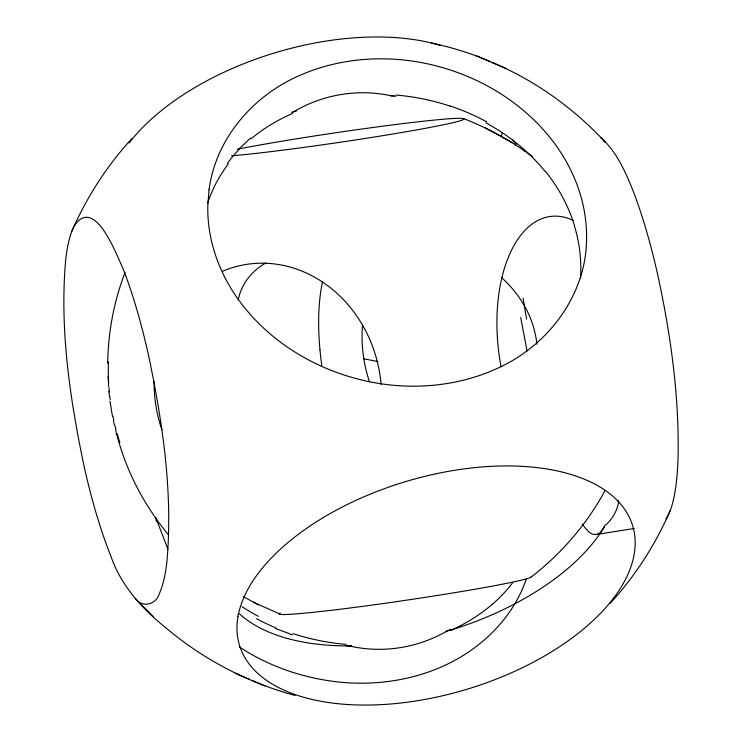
<?xml version="1.0" encoding="UTF-8"?>
<svg xmlns="http://www.w3.org/2000/svg" width="742" height="742" viewBox="0 0 742 742"><rect width="100%" height="100%" fill="white"/><g stroke="black" fill="none" stroke-linecap="round" stroke-linejoin="round"><path stroke-width="1.11" d="M107.683 363.255C108.184 332.333 113.814 301.382 125.092 272.555M580.513 278.417C581.719 260.832 579.604 243.051 574.484 226.199M237.857 616.417L238.219 614.506M322.575 281.385C317.882 303.747 317.919 326.851 319.932 349.528M238.117 299.861L239.74 294.055A157.49 94.475 15.6 0 1 241.159 290.289C245.908 278.723 254.849 269.114 265.719 263.03M526.43 578.584C513.065 618.54 480.213 649.769 442.186 666.594A182.272 149.671 10 0 1 341.487 682.315C305.314 678.772 269.745 667.058 239.378 646.931M670.184 510.663C655.371 544.674 635.087 576.339 609.915 603.617M71.891 231.142C86.74 197.196 106.987 165.549 132.15 138.318M604.906 490.462L603.469 493.449C585.401 525.837 560.711 554.2 531.383 576.868M604.248 526.672C604.851 525.865 600.742 533.674 598.098 533.99C591.124 536.772 585.753 528.796 582.312 523.982M665.852 518.843L667.225 516.998A182.282 39.975 81.1 0 0 678.012 459.187C679.486 397.517 670.926 335.978 657.95 275.801A207.472 45.503 81.1 0 0 630.978 185.621C623.725 168.137 615.276 150.459 600.909 137.66M238.952 148.994L250.304 138.244M524.251 151.498L525.54 150.311M291.754 112.515L296.392 110.549M450.246 629.494L445.608 631.451M597.069 534.388L634.224 528.48M351.393 646.161L345.985 645.763M390.607 95.848L396.015 96.247M363.422 358.711L377.706 361.54M431.417 43.036C451.414 47.321 471.17 53.211 489.878 61.53M295.019 695.449C247.698 682.64 203.327 659.499 165.874 627.834C141.833 608.551 120.556 585.058 110.614 555.378A207.482 45.503 81.1 0 1 84.05 466.208C69.85 398.148 59.36 328.085 65.825 258.466L66.901 250.907A181.809 39.873 81.1 0 1 67.661 246.622A182.495 40.022 81.1 0 1 74.636 225.262C94.791 196.389 116.095 253.987 122.291 266.907A207.491 45.503 81.1 0 1 148.548 355.307C162.748 423.367 173.229 493.43 166.774 563.048L165.791 569.995A182.207 39.966 81.1 0 1 159.215 593.832C156.061 604.906 142.167 608.004 135.211 598.469M292.469 634.855L275.542 628.52M492.169 62.532C535.112 80.294 573.64 108.258 605.305 142.149L603.673 141.026M476.642 55.9L506.285 68.533M463.778 118.664C488.217 128.18 511.331 140.961 532.422 156.562M253.245 602.096L279.864 614.061M235.27 673.263L249.544 679.366M251.705 680.275L265.089 685.998M512.082 142.52L485.231 127.828M243.367 596.651L258.401 604.897M485.908 122.82C508.511 135.127 528.972 151.507 545.212 171.532M501.277 277.341C514.716 289.371 525.559 304.48 531.671 321.509A94.596 91.229 89.9 0 1 536.902 344.223M141.629 604.943L153.288 616.788M168.063 534.333C143.187 504.05 124.721 468.267 115.678 430.063M167.905 549.266L155.727 517.424M113.424 420.899L114.518 425.574M527.07 351.022L520.689 317.557M112.422 416.067L109.983 401.144M108.935 391.312L109.399 396.182M108.119 376.472L108.592 386.582M156.321 521.524A206.415 169.501 10 0 1 156.098 519.354M238.395 614.478A205.469 108.258 -16.9 0 1 554.534 470.354A205.469 108.258 -16.9 0 1 516.497 670.49A205.469 108.258 -16.9 0 1 238.034 616.389M502.325 132.939A205.469 108.258 -16.9 0 1 501.369 136.101M129.108 142.974A205.469 108.258 -16.9 0 1 440.34 45.383M512.648 582.758A191.788 153.223 11.6 0 1 492.373 604.285M492.326 604.229A186.186 147.25 9.2 0 1 450.867 630.31M604.387 526.709A205.441 108.545 -17 0 1 445.645 631.609M445.784 631.794A140.692 135.897 -65.1 0 1 351.337 646.393M351.55 645.883A205.441 108.415 -16.7 0 1 239.545 613.857M346.06 644.39A186.196 145.664 7.3 0 1 293.034 633.622M275.894 627.936A193.105 155.588 6.7 0 1 256.5 618.67M258.299 616.333A202.789 165.41 5.9 0 1 242.013 606.641M545.5 171.365A205.376 171.792 2 0 1 574.633 226.162M450.06 105.976A191.788 155.718 6.2 0 1 486.678 121.846M396.089 95.069A186.186 148.224 7.1 0 1 450.014 106.097M394.039 95.672A205.441 108.61 -16.9 0 0 390.691 95.699A140.692 135.777 -65.6 0 0 296.234 110.252M513.084 140.053A205.441 108.61 -16.9 0 1 516.098 145.033M292.951 111.875A205.441 108.1 -17.1 0 1 296.457 110.827M251.065 138.81A186.196 145.469 7.7 0 1 292.487 113.48M227.404 163.351A193.105 153.742 10.6 0 1 239.286 149.207M207.482 203.568A202.789 162.312 12.2 0 1 228.35 163.871M618.698 502.037A141.258 72.642 40.4 0 1 604.489 525.893M526.607 319.106A189.961 38.454 78.8 0 1 523.138 298.219M618.105 500.433A139.839 71.213 41 0 1 617.956 501.573M321.833 365.518A86.823 22.714 81 0 1 319.932 349.519M501.054 366.631A127.29 68.004 83.1 0 1 573.325 220.467M119.842 442.445A127.29 68.004 83.1 0 1 117.171 433.773M115.965 429.395A127.29 68.004 83.1 0 1 115.121 426.093M113.823 420.528A127.29 68.004 83.1 0 1 112.895 416.123M110.187 399.567A127.29 68.004 83.1 0 1 109.788 396.265M109.343 391.989A127.29 68.004 83.1 0 1 108.981 387.704M108.684 383.354A127.29 68.004 83.1 0 1 108.434 361.938M161.914 429.813A127.29 112.997 77.3 0 1 154.132 381.564M222.693 271.192A127.29 112.997 77.3 0 1 381.091 384.43M369.47 381.778A127.29 112.997 77.3 0 1 362.55 324.532M237.227 149.253A127.29 5.018 -8.4 0 1 425.287 121.02A127.29 5.018 -8.4 0 1 417.746 129.711A127.29 5.018 -8.4 0 1 231.541 155.811M531.077 576.46A127.29 5.018 -8.4 0 1 403.212 600.658A127.29 5.018 -8.4 0 1 280.263 613.096M209.049 189.729L207.806 205.608A206.415 169.501 10 0 0 234.732 294.305C270.088 347.098 331.164 379.579 393.854 385.311A182.272 149.671 10 0 0 494.562 369.599C546.223 347.738 586.05 296.568 586.56 239.388A206.415 169.501 10 0 0 559.644 150.7C524.279 97.907 463.203 65.426 400.513 59.694A182.272 149.671 10 0 0 299.805 75.406C253.208 95.458 215.709 138.606 209.049 189.729"/></g></svg>
